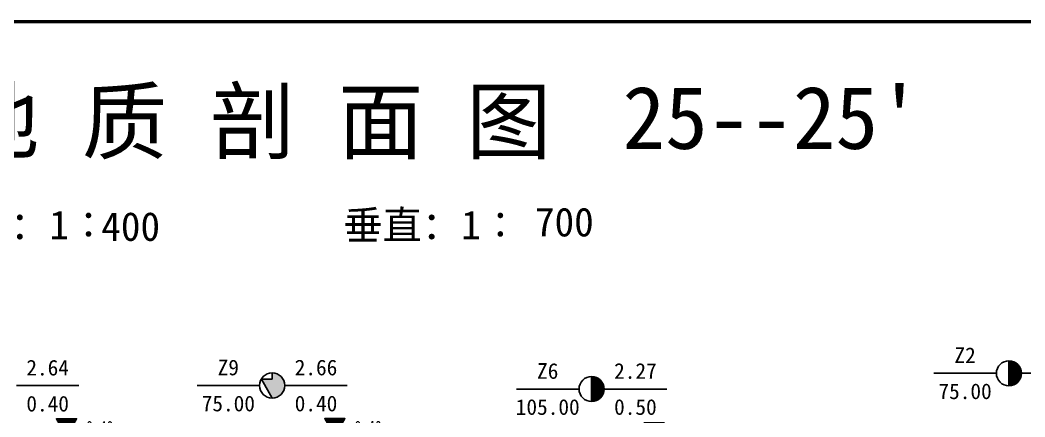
# Model space of a CAD drawing. Extents: x -37 to 3540, y -1485 to 297.
# Drawn here: x 560.8 to 721.3, y -969.1 to -905.8 of the extents above; entities that cross this region are included whole.
import ezdxf
from ezdxf.enums import TextEntityAlignment as Align

# ---------------------------------------------------------------- set-up
doc = ezdxf.new("R2010")
doc.units = 0
doc.layers.get('0').update_dxf_attribs({"linetype": 'CONTINUOUS'})
for name, color, linetype in [('CURVE', 200, 'CONTINUOUS'), ('FRAME', 7, 'CONTINUOUS'), ('HOLE', 41, 'CONTINUOUS')]:
    doc.layers.add(name, color=color, linetype=linetype)
doc.styles.add('ST', font='')
doc.styles.get('ST').set_extended_font_data('SimSun')

# ---------------------------------------------------------------- blocks, each defined once
blk = doc.blocks.new('图头_剖面图A3')
at = {"style": 'ST'}
for s, height, p in [('工 程 地 质 剖 面 图', 10, (-15.09, 10.79)), ('比例尺：水平：1∶            垂直：1∶', 4.6, (-11.5, -5.76))]:
    blk.add_text(s, height=height, dxfattribs=at).set_placement(p, align=Align.MIDDLE_CENTER)
for tag, height, p in [('01_剖面号', 10, (64.41, 11.39)), ('02_横向比例', 4.6, (-18.82, -5.99)), ('03＿纵向比例', 4.6, (50.43, -5.28))]:
    blk.add_attdef(tag, text='', height=height, dxfattribs=at).set_placement(p, align=Align.MIDDLE_LEFT)
blk = doc.blocks.new('H_ssp_hole')
blk.add_hatch(color=256).paths.add_polyline_path([(0, 2), (0, 1), (-1.73, 1), (0, -2, 0.414214), (2, 0, 0.414214)])
for p, q in [((0, 2), (0, 1)), ((0, 1), (-1.73, 1)), ((-1.73, 1), (0, -2))]:
    blk.add_line(p, q)
blk.add_circle((0, 0), 2)
blk = doc.blocks.new('H_sam_hole')
blk.add_line((0, 2), (0, -2))
at = {"const_width": 2}
blk.add_lwpolyline([(0, -1, 0.414214), (1, 0, 0.414214), (0, 1, 1)], format="xyb", dxfattribs=at)
blk.add_circle((0, 0), 2)
blk = doc.blocks.new('Gwl')
blk.add_lwpolyline([(0, 0, 0, 3.22, 0), (0, 2.79, 3.22, 3.22, 0)], format="xyseb")
blk.add_lwpolyline([(0, 0), (1.61, 2.79), (-1.61, 2.79)], close=True)
for points in [[(-2.63, 0), (3.61, 0)], [(3.93, 0), (4.21, 0)], [(4.53, 0), (4.8, 0)], [(5.09, 0), (9.99, 0)], [(-1.09, -0.61), (1.16, -0.61)], [(-0.54, -1.14), (0.61, -1.14)], [(-0.19, -1.74), (0.26, -1.74)]]:
    blk.add_lwpolyline(points)
at = {"style": 'ST', "width": 0.8}
blk.add_attdef('*GWL', (3.14, 0.45), '', height=2, dxfattribs=at)

msp = doc.modelspace()

# ---------------------------------------------------------------- linework, layer by layer
at = {"layer": 'FRAME', "linetype": 'Continuous', "const_width": 0.5}
msp.add_lwpolyline([(402.61, -1173), (782.61, -1173), (782.61, -906), (402.61, -906)], close=True, dxfattribs=at)
at = {"layer": 'HOLE', "linetype": 'Continuous'}
for points in [[(716.72, -962.13), (706.72, -962.13)], [(720.72, -962.13), (730.72, -962.13)], [(560.23, -964.1), (570.23, -964.1)], [(599.08, -964.08), (589.08, -964.08)], [(603.08, -964.08), (613.08, -964.08)], [(650.08, -964.64), (640.08, -964.64)], [(654.08, -964.64), (664.08, -964.64)]]:
    msp.add_lwpolyline(points, dxfattribs=at)

# ---------------------------------------------------------------- block references
at = {"layer": 'CURVE'}
for p, values in [((568.23, -972.17), {'*GWL': '0.40'}), ((611.08, -972.15), {'*GWL': '0.40'}), ((662.08, -972.85), {'*GWL': '0.50'})]:
    msp.add_blockref('Gwl', p, dxfattribs=at).add_auto_attribs(values)
at = {"layer": 'FRAME'}
msp.add_blockref('图头_剖面图A3', (592.61, -932.7), dxfattribs=at).add_auto_attribs({'01_剖面号': "25--25'", '02_横向比例': '400', '03＿纵向比例': '700'})
at = {"layer": 'HOLE'}
for name, p in [('H_sam_hole', (718.72, -962.13)), ('H_ssp_hole', (601.08, -964.08)), ('H_sam_hole', (652.08, -964.64))]:
    msp.add_blockref(name, p, dxfattribs=at)

# ---------------------------------------------------------------- texts
at = {"layer": 'HOLE', "style": 'ST'}
for s, p in [('Z2', (711.72, -959.25)), ('2.64', (565.23, -961.23)), ('Z9', (594.08, -961.2)), ('2.66', (608.08, -961.2)), ('Z6', (645.08, -961.76)), ('2.27', (659.08, -961.76)), ('75.00', (711.72, -965)), ('0.40', (565.23, -966.98)), ('75.00', (594.08, -966.95)), ('0.40', (608.08, -966.95)), ('105.00', (645.08, -967.51)), ('0.50', (659.08, -967.51))]:
    msp.add_text(s, height=2.5, dxfattribs=at).set_placement(p, align=Align.MIDDLE_CENTER)

doc.saveas('drawing.dxf')
